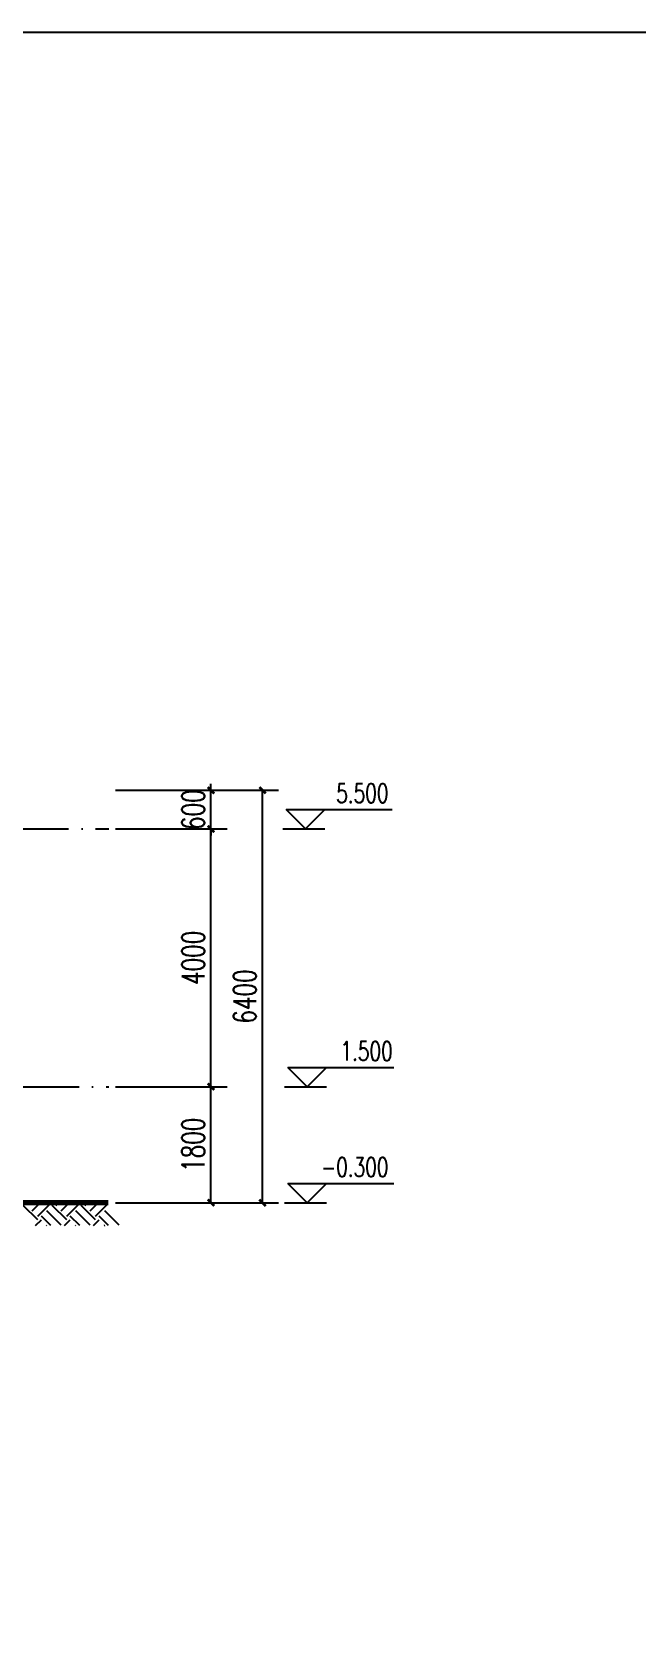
# Model space of a CAD drawing. Extents: x -61205 to 26665, y -81742 to 98141.
# Drawn here: x -24005 to -14630, y 2585 to 27652 of the extents above; entities that cross this region are included whole.
import ezdxf

# ---------------------------------------------------------------- set-up
doc = ezdxf.new("R2010")
doc.units = 0
doc.header["$LTSCALE"] = 1000
doc.header["$MEASUREMENT"] = 0
doc.linetypes.add('CENTER', pattern=[2, 1.25, -0.25, 0.25, -0.25])
doc.linetypes.add('DOTE', pattern=[2.42, 2, -0.2, 0.02, -0.2])
doc.layers.get('0').update_dxf_attribs({"linetype": 'CONTINUOUS'})
doc.layers.get('DEFPOINTS').update_dxf_attribs({"linetype": 'CONTINUOUS'})
for name, color, linetype in [('01', 7, 'CONTINUOUS'), ('DIM_ELEV', 3, 'CONTINUOUS'), ('DOTE', 7, 'CENTER'), ('PUB_DIM', 3, 'CONTINUOUS'), ('PUB_HATCH', 8, 'CONTINUOUS'), ('PUB_TEXT', 7, 'CONTINUOUS')]:
    doc.layers.add(name, color=color, linetype=linetype)
doc.styles.add('_TCH_DIM', font='geditxt.shx', dxfattribs={"bigfont": 'dxt.shx'})
doc.styles.add('DIM_FONT', font='geditxt.shx', dxfattribs={"width": 0.7, "bigfont": 'hzfs_1.shx'})
doc.dimstyles.new('_TCH_ARCH&&100', dxfattribs={"dimtxt": 350, "dimasz": 100, "dimexe": 250, "dimexo": 300, "dimgap": 100, "dimtad": 1, "dimdec": 0, "dimzin": 0, "dimdsep": 46, "dimtxsty": 'DIM_FONT', "dimblk": 'ARCHTICK', "dimcen": 0.09, "dimclrt": 7, "dimazin": 2, "dimtfac": 1, "dimtdec": 0, "dimtix": 1, "dimtmove": 2, "dimatfit": 3, "dimfxl": 1, "dimtolj": 1, "dimtzin": 0, "dimarcsym": 0})

# ---------------------------------------------------------------- blocks, each defined once
blk = doc.blocks.new('_ArchTick')
at = {"color": 0, "linetype": 'ByBlock', "const_width": 0.4}
blk.add_lwpolyline([(-0.5, -0.5), (0.5, 0.5)], dxfattribs=at)
blk = doc.blocks.new('*D312')
at = {"layer": 'DEFPOINTS', "color": 0, "transparency": 16777216}
for p in [(-22212, 15890), (-20434, 15890), (-22212, 9490)]:
    blk.add_point(p, dxfattribs=at)
at = {"layer": 'PUB_DIM', "color": 0, "lineweight": -2, "transparency": 16777216}
for p, q in [((-21912, 15890), (-20184, 15890)), ((-20434, 9490), (-20434, 15890)), ((-21912, 9490), (-20184, 9490))]:
    blk.add_line(p, q, dxfattribs=at)
at = {"layer": 'PUB_DIM', "color": 0, "lineweight": -2, "transparency": 16777216, "xscale": 100, "yscale": 100, "zscale": 100}
for p, rotation in [((-20434, 15890), 90), ((-20434, 9490), 270)]:
    blk.add_blockref('_ArchTick', p, dxfattribs=dict(at, rotation=rotation))
at = {"layer": 'PUB_DIM', "color": 7, "transparency": 16777216, "insert": (-20709, 12690), "char_height": 350, "attachment_point": 5, "rotation": 90, "style": 'DIM_FONT'}
blk.add_mtext('\\A1;6400', dxfattribs=at)
blk = doc.blocks.new('*D313')
at = {"layer": 'DEFPOINTS', "color": 0, "transparency": 16777216}
for p in [(-23012, 11290), (-21234, 11290), (-23012, 9490)]:
    blk.add_point(p, dxfattribs=at)
at = {"layer": 'PUB_DIM', "color": 0, "lineweight": -2, "transparency": 16777216}
for p, q in [((-22712, 11290), (-20984, 11290)), ((-21234, 9490), (-21234, 11290)), ((-22712, 9490), (-20984, 9490))]:
    blk.add_line(p, q, dxfattribs=at)
at = {"layer": 'PUB_DIM', "color": 0, "lineweight": -2, "transparency": 16777216, "xscale": 100, "yscale": 100, "zscale": 100}
for p, rotation in [((-21234, 11290), 90), ((-21234, 9490), 270)]:
    blk.add_blockref('_ArchTick', p, dxfattribs=dict(at, rotation=rotation))
at = {"layer": 'PUB_DIM', "color": 7, "transparency": 16777216, "insert": (-21509, 10390), "char_height": 350, "attachment_point": 5, "rotation": 90, "style": 'DIM_FONT'}
blk.add_mtext('\\A1;1800', dxfattribs=at)
blk = doc.blocks.new('*D314')
at = {"layer": 'DEFPOINTS', "color": 0, "transparency": 16777216}
for p in [(-23012, 15290), (-21234, 15290), (-23012, 11290)]:
    blk.add_point(p, dxfattribs=at)
at = {"layer": 'PUB_DIM', "color": 0, "lineweight": -2, "transparency": 16777216}
for p, q in [((-22712, 15290), (-20984, 15290)), ((-21234, 11290), (-21234, 15290)), ((-22712, 11290), (-20984, 11290))]:
    blk.add_line(p, q, dxfattribs=at)
at = {"layer": 'PUB_DIM', "color": 0, "lineweight": -2, "transparency": 16777216, "xscale": 100, "yscale": 100, "zscale": 100}
for p, rotation in [((-21234, 15290), 90), ((-21234, 11290), 270)]:
    blk.add_blockref('_ArchTick', p, dxfattribs=dict(at, rotation=rotation))
at = {"layer": 'PUB_DIM', "color": 7, "transparency": 16777216, "insert": (-21509, 13290), "char_height": 350, "attachment_point": 5, "rotation": 90, "style": 'DIM_FONT'}
blk.add_mtext('\\A1;4000', dxfattribs=at)
blk = doc.blocks.new('*D315')
at = {"layer": 'DEFPOINTS', "color": 0, "transparency": 16777216}
for p in [(-23012, 15890), (-21234, 15890), (-23012, 15290)]:
    blk.add_point(p, dxfattribs=at)
at = {"layer": 'PUB_DIM', "color": 0, "lineweight": -2, "transparency": 16777216}
for p, q in [((-22712, 15890), (-20984, 15890)), ((-21234, 15890), (-21234, 15990)), ((-21234, 15290), (-21234, 15890)), ((-22712, 15290), (-20984, 15290)), ((-21234, 15290), (-21234, 15190))]:
    blk.add_line(p, q, dxfattribs=at)
at = {"layer": 'PUB_DIM', "color": 0, "lineweight": -2, "transparency": 16777216, "xscale": 100, "yscale": 100, "zscale": 100}
for p, rotation in [((-21234, 15890), 270), ((-21234, 15290), 90)]:
    blk.add_blockref('_ArchTick', p, dxfattribs=dict(at, rotation=rotation))
at = {"layer": 'PUB_DIM', "color": 7, "transparency": 16777216, "insert": (-21509, 15590), "char_height": 350, "attachment_point": 5, "rotation": 90, "style": 'DIM_FONT'}
blk.add_mtext('\\A1;600', dxfattribs=at)

msp = doc.modelspace()

# ---------------------------------------------------------------- linework, layer by layer
msp.add_lwpolyline([(-57434.652, 27652.093), (26665.348, 27652.093), (26665.348, -31747.907), (-57434.652, -31747.907)], close=True)
at = {"layer": '01', "const_width": 80}
msp.add_lwpolyline([(-36594.317, 9490.121), (-24244.317, 9490.121), (-22825.389, 9490.121)], dxfattribs=at)
at = {"layer": 'DIM_ELEV'}
for p, q in [((-19765.823, 15290.121), (-20065.823, 15590.121)), ((-20065.823, 15590.121), (-18420.323, 15590.121)), ((-19765.823, 15290.121), (-19465.823, 15590.121)), ((-20118.906, 15290.121), (-19465.823, 15290.121)), ((-19740.3, 11290.121), (-20040.3, 11590.121)), ((-20040.3, 11590.121), (-18394.8, 11590.121)), ((-19740.3, 11290.121), (-19440.3, 11590.121)), ((-20093.384, 11290.121), (-19440.3, 11290.121)), ((-19740.3, 9490.121), (-20040.3, 9790.121)), ((-20040.3, 9790.121), (-18394.8, 9790.121)), ((-19740.3, 9490.121), (-19440.3, 9790.121)), ((-20093.384, 9490.121), (-19440.3, 9490.121))]:
    msp.add_line(p, q, dxfattribs=at)
at = {"layer": 'DOTE', "linetype": 'DOTE'}
for p, q in [((-44803.362, 15290.121), (-22816.352, 15290.121)), ((-30119.317, 11290.121), (-22816.352, 11290.121))]:
    msp.add_line(p, q, dxfattribs=at)
at = {"layer": 'PUB_HATCH'}
for p, q in [((-23920.702, 9223.824), (-24145.209, 9448.33)), ((-24004.892, 9364.14), (-23902.698, 9466.334)), ((-23920.702, 9279.95), (-23734.319, 9466.334)), ((-23718.83, 9134.204), (-23864.576, 9279.95)), ((-23555.879, 9139.634), (-23780.386, 9364.14)), ((-23471.689, 9223.824), (-23696.196, 9448.33)), ((-23640.069, 9448.33), (-23622.065, 9466.334)), ((-23555.879, 9364.14), (-23453.686, 9466.334)), ((-23471.689, 9279.95), (-23285.306, 9466.334)), ((-23269.817, 9134.204), (-23415.563, 9279.95)), ((-23106.867, 9139.634), (-23331.373, 9364.14)), ((-23022.677, 9223.824), (-23247.183, 9448.33)), ((-23191.056, 9448.33), (-23173.053, 9466.334)), ((-23106.867, 9364.14), (-23004.673, 9466.334)), ((-23022.677, 9279.95), (-22836.293, 9466.334)), ((-22820.804, 9134.204), (-22966.55, 9279.95)), ((-22657.854, 9139.634), (-22882.36, 9364.14)), ((-23954.195, 9134.204), (-23864.576, 9223.824)), ((-23785.815, 9134.204), (-23780.386, 9139.634)), ((-23505.182, 9134.204), (-23415.563, 9223.824)), ((-23336.802, 9134.204), (-23331.373, 9139.634)), ((-23056.169, 9134.204), (-22966.55, 9223.824)), ((-22887.789, 9134.204), (-22882.36, 9139.634))]:
    msp.add_line(p, q, dxfattribs=at)

# ---------------------------------------------------------------- texts
at = {"layer": 'PUB_TEXT', "style": '_TCH_DIM', "width": 0.705882}
for s, p in [('5.500', (-19290.323, 15695.121)), ('1.500', (-19224.8, 11695.121)), ('-0.300', (-19524.8, 9895.121))]:
    msp.add_text(s, height=297.5, dxfattribs=at).set_placement(p)

# ---------------------------------------------------------------- dimensions: what is measured, and where the dimension line sits
at = {"layer": 'PUB_DIM'}
for p1, p2, text, picture, middle in [((-23011.864, 15290.121), (-23011.864, 15890.121), '600', '*D315', (-21508.876, 15590.121)), ((-22211.864, 9490.121), (-22211.864, 15890.121), '6400', '*D312', (-20708.876, 12690.121)), ((-23011.864, 11290.121), (-23011.864, 15290.121), '4000', '*D314', (-21508.876, 13290.121)), ((-23011.864, 9490.121), (-23011.864, 11290.121), '1800', '*D313', (-21508.876, 10390.121))]:
    dim = msp.add_aligned_dim(p1=p1, p2=p2, distance=-1777.988, text=text, dimstyle='_TCH_ARCH&&100', dxfattribs=at)
    dim.commit()
    dim.dimension.update_dxf_attribs({"geometry": picture, "text_midpoint": middle})

doc.saveas('drawing.dxf')
